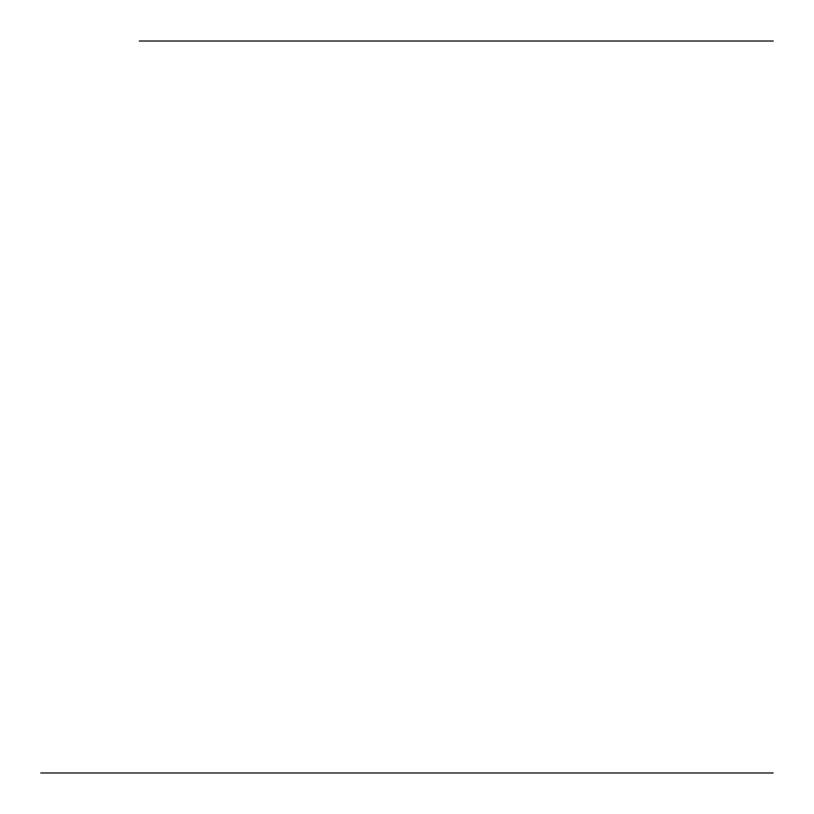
<?xml version="1.0" encoding="UTF-8"?>
<svg xmlns="http://www.w3.org/2000/svg" width="814" height="814" viewBox="0 0 814 814"><rect width="100%" height="100%" fill="white"/><g stroke="black" fill="none" stroke-linecap="round" stroke-linejoin="round"><path stroke-width="1.22" d="M139.225 41.015L773.3 41.015M40.7 772.985L773.229 772.985"/></g></svg>
